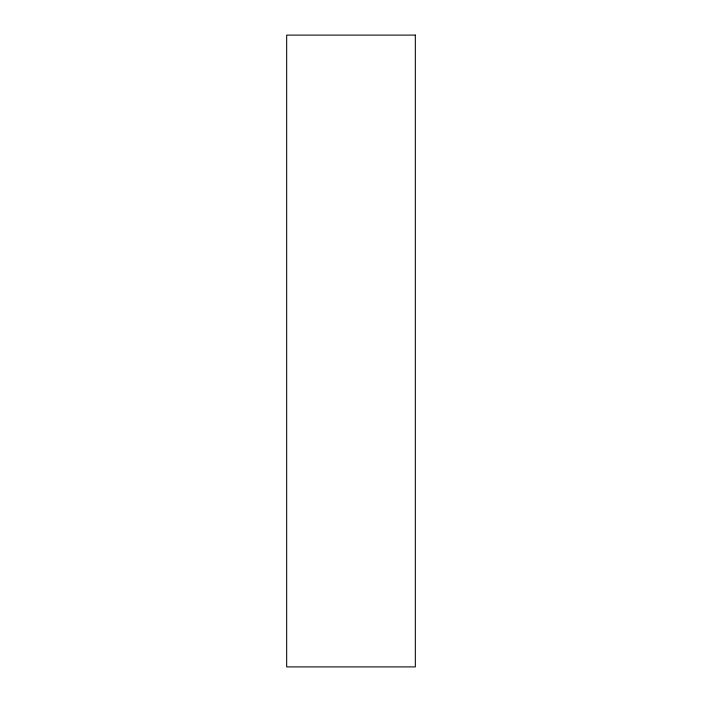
<?xml version="1.0" encoding="UTF-8"?>
<svg xmlns="http://www.w3.org/2000/svg" width="702" height="702" viewBox="0 0 702 702"><rect width="100%" height="100%" fill="white"/><g stroke="black" fill="none" stroke-linecap="round" stroke-linejoin="round"><path stroke-width="1.05" d="M415.33 35.1L286.67 35.1L286.67 666.9L415.33 666.9L415.33 35.1"/></g></svg>
